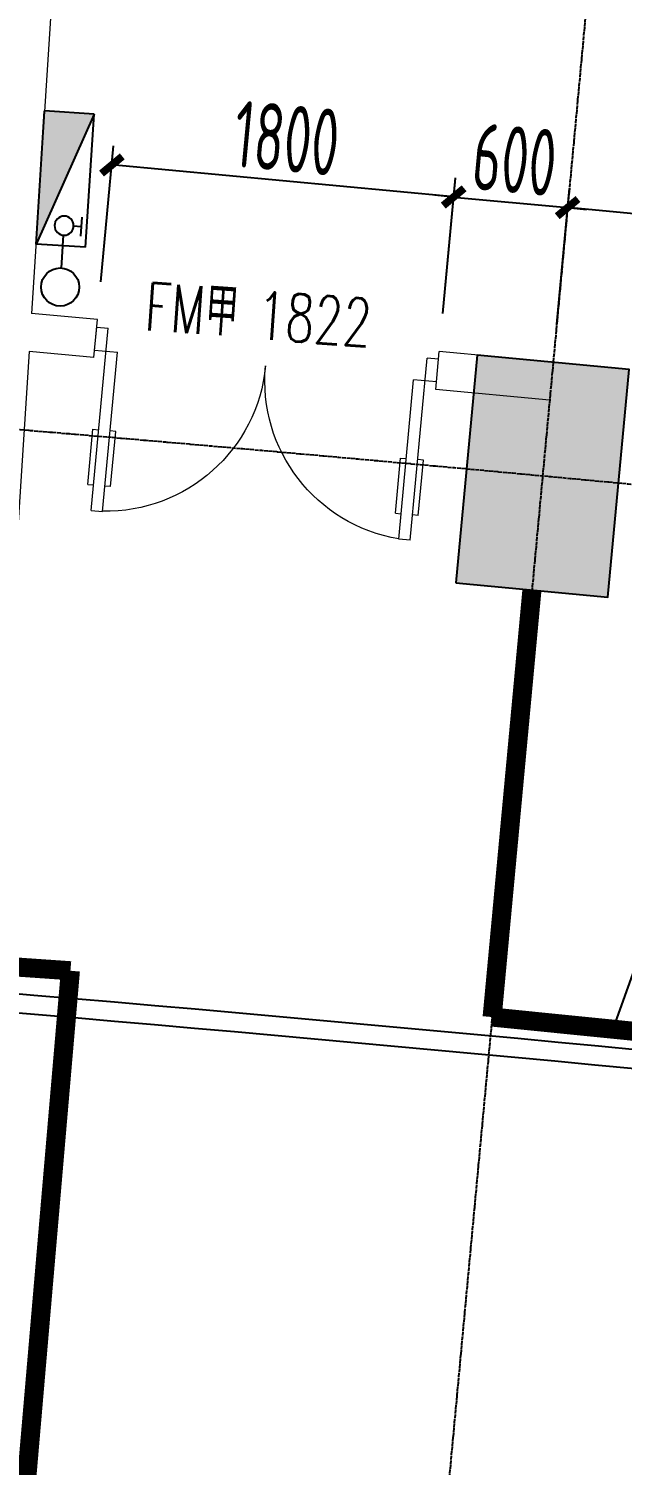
# Model space of a CAD drawing. Header units: millimetres. Extents: x 11515858 to 24947533, y -12764720 to -6305528.
# Drawn here: x 11803949 to 11807060, y -6399865 to -6392330 of the extents above; entities that cross this region are included whole.
import ezdxf
from ezdxf.enums import TextEntityAlignment as Align

# ---------------------------------------------------------------- set-up
doc = ezdxf.new("R2010")
doc.units = ezdxf.units.MM
doc.header["$LTSCALE"] = 10
for name, pattern in [('A2-RG-AXIS$0$CENTER', [2, 1.25, -0.25, 0.25, -0.25]), ('A2-RG-AXIS$0$DOTE', [2.42, 2, -0.2, 0.02, -0.2]), ('A2-RI-F3$0$DASHDOT2', [0.5, 0.25, -0.125, 0, -0.125]), ('A2-RI-F3$0$DASHED2', [0.375, 0.25, -0.125]), ('A2-RI-F3$0$HIDDEN', [0.375, 0.25, -0.125])]:
    doc.linetypes.add(name, pattern=pattern)
for name, color, linetype in [('A2-RB-F3$0$$34$A-DIMS-100', 1, 'Continuous'), ('A2-RG-AXIS$0$A-GRID', 1, 'A2-RG-AXIS$0$CENTER'), ('A2-RI-F3$0$0P-FE-FH-P', 41, 'A2-RI-F3$0$YJdef_FE-FH_LINE_F'), ('A2-RI-F3$0$0P-FE-FH-V', 141, 'Continuous'), ('A2-RI-F3$0$0P-FE-HY', 141, 'Continuous'), ('A2-RI-F3$0$A-DOOR-ROLL', 2, 'A2-RI-F3$0$DASHED2'), ('A2-RI-F3$0$A-STRS-HRAL', 80, 'Continuous'), ('A2-RI-F3$0$A-SYMB', 4, 'Continuous'), ('A2-RI-F3$0$A-SYMB-DOOR', 4, 'Continuous'), ('A2-RI-F3$0$WINDOW_TEXT', 7, 'Continuous'), ('A2-RI-F3$0$防火卷帘门', 20, 'Continuous'), ('A2-RS-F3$0$A-HATH-GRAY', 8, 'Continuous'), ('A2-RS-F3$0$A-WALL-CONC', 6, 'Continuous')]:
    doc.layers.add(name, color=color, linetype=linetype)
doc.layers.add('A2-RI-F3$0$A-DOOR', color=32, linetype='Continuous', lineweight=5)
doc.layers.add('A2-RI-F3$0$A-WALL', color=7, linetype='Continuous', lineweight=5)
doc.styles.add('A2-RB-F3$0$$0$XD2008', font='hzs.shx', dxfattribs={"width": 0.7, "bigfont": 'hztxt.shx'})
doc.styles.add('A2-RI-F3$0$ECADI-TXT', font='simplex.shx', dxfattribs={"bigfont": 'hztxt.shx'})
doc.styles.add('A2-RI-F3$0$hz1', font='hzs.shx', dxfattribs={"width": 0.75, "bigfont": 'hztxt.shx'})
doc.styles.add('A2-RI-F3$0$SIMPLEX', font='simplex.shx', dxfattribs={"width": 0.7})
doc.linetypes.add('A2-RI-F3$0$YJdef_FE-FH_LINE_F', pattern='A,4,-0.2,["F",A2-RI-F3$0$hz1,S=0.2,R=0,X=-0.1,Y=-0.1],-0.1', length=4.3)
doc.dimstyles.new('A2-RB-F3$0$$0$XD100$0', dxfattribs={"dimscale": 100, "dimtxt": 3.5, "dimasz": 1, "dimexe": 1, "dimexo": 2, "dimgap": 0.5, "dimtad": 1, "dimdec": 0, "dimdsep": 46, "dimtxsty": 'A2-RB-F3$0$$0$XD2008', "dimblk1": 'A2-RB-F3$0$$20$_ArchTick', "dimblk2": 'A2-RB-F3$0$$20$_ArchTick', "dimsah": 1, "dimcen": 2.5, "dimclrt": 4, "dimaunit": 1, "dimadec": 0, "dimazin": 0, "dimtfac": 1, "dimtdec": 0, "dimtix": 1, "dimtmove": 2, "dimatfit": 3, "dimfxl": 0, "dimtolj": 1, "dimtzin": 0, "dimarcsym": 0})

# ---------------------------------------------------------------- blocks, each defined once
blk = doc.blocks.new('A2-RG-AXIS')
at = {"layer": 'A2-RG-AXIS$0$A-GRID', "linetype": 'A2-RG-AXIS$0$DOTE'}
blk.add_line((11809008.7, -6369286.5), (11805278.5, -6409313.1), dxfattribs=at)
for radius in [308700, 304100, 300800]:
    blk.add_arc((11778730.7, -6694178.7), radius, 75.589285, 95.407644, dxfattribs=at)
blk = doc.blocks.new('A2-RB-F3$0$$20$_ArchTick')
at = {"color": 0, "linetype": 'ByBlock', "const_width": 0.4}
blk.add_lwpolyline([(-0.5, -0.5), (0.5, 0.5)], dxfattribs=at)
blk = doc.blocks.new('*D1038')
at = {"layer": 'A2-RB-F3$0$$34$A-DIMS-100', "color": 0, "lineweight": -2, "transparency": 16777216}
for p, q in [((11806720, -6393845.6), (11806783.1, -6393168.6)), ((11809810.1, -6393551.1), (11806773.8, -6393268.1)), ((11809756.3, -6394128.5), (11809819.4, -6393451.5))]:
    blk.add_line(p, q, dxfattribs=at)
at = {"layer": 'Defpoints', "color": 0, "transparency": 16777216}
for p in [(11806773.8, -6393268.1), (11806701.4, -6394044.7), (11809737.8, -6394327.7)]:
    blk.add_point(p, dxfattribs=at)
at = {"layer": 'A2-RB-F3$0$$34$A-DIMS-100', "color": 0, "lineweight": -2, "transparency": 16777216, "xscale": 100, "yscale": 100, "zscale": 100}
for p, rotation in [((11806773.8, -6393268.1), 174.675755152282), ((11809810.1, -6393551.1), 354.675755152282)]:
    blk.add_blockref('A2-RB-F3$0$$20$_ArchTick', p, dxfattribs=dict(at, rotation=rotation))
at = {"layer": 'A2-RB-F3$0$$34$A-DIMS-100', "color": 4, "transparency": 16777216, "insert": (11808312.8, -6393185.6), "char_height": 350, "attachment_point": 5, "rotation": 354.67576, "style": 'A2-RB-F3$0$$0$XD2008'}
blk.add_mtext('\\A1;3050', dxfattribs=at)
blk = doc.blocks.new('*D1077')
at = {"layer": 'A2-RB-F3$0$$34$A-DIMS-100', "color": 0, "lineweight": -2, "transparency": 16777216}
for p, q in [((11806119.4, -6393824.2), (11806185.7, -6393112.9)), ((11806176.4, -6393212.5), (11806076.9, -6393203.2)), ((11806176.4, -6393212.5), (11806773.8, -6393268.1)), ((11806716.8, -6393879.9), (11806783.1, -6393168.6)), ((11806773.8, -6393268.1), (11806873.3, -6393277.4))]:
    blk.add_line(p, q, dxfattribs=at)
at = {"layer": 'Defpoints', "color": 0, "transparency": 16777216}
for p in [(11806773.8, -6393268.1), (11806100.9, -6394023.4), (11806698.2, -6394079)]:
    blk.add_point(p, dxfattribs=at)
at = {"layer": 'A2-RB-F3$0$$34$A-DIMS-100', "color": 0, "lineweight": -2, "transparency": 16777216, "xscale": 100, "yscale": 100, "zscale": 100}
for p, rotation in [((11806176.4, -6393212.5), 354.675755152187), ((11806773.8, -6393268.1), 174.675755152187)]:
    blk.add_blockref('A2-RB-F3$0$$20$_ArchTick', p, dxfattribs=dict(at, rotation=rotation))
at = {"layer": 'A2-RB-F3$0$$34$A-DIMS-100', "color": 4, "transparency": 16777216, "insert": (11806496, -6393016.3), "char_height": 350, "attachment_point": 5, "rotation": 354.67576, "style": 'A2-RB-F3$0$$0$XD2008'}
blk.add_mtext('\\A1;600', dxfattribs=at)
blk = doc.blocks.new('*D1078')
at = {"layer": 'A2-RB-F3$0$$34$A-DIMS-100', "color": 0, "lineweight": -2, "transparency": 16777216}
for p, q in [((11804327.3, -6393656.7), (11804393.9, -6392944.7)), ((11806176.7, -6393211.9), (11804384.6, -6393044.3)), ((11806119.5, -6393824.2), (11806186, -6393112.3))]:
    blk.add_line(p, q, dxfattribs=at)
at = {"layer": 'Defpoints', "color": 0, "transparency": 16777216}
for p in [(11804384.6, -6393044.3), (11804308.7, -6393855.8), (11806100.9, -6394023.4)]:
    blk.add_point(p, dxfattribs=at)
at = {"layer": 'A2-RB-F3$0$$34$A-DIMS-100', "color": 0, "lineweight": -2, "transparency": 16777216, "xscale": 100, "yscale": 100, "zscale": 100}
for p, rotation in [((11804384.6, -6393044.3), 174.6576978553246), ((11806176.7, -6393211.9), 354.6576978553246)]:
    blk.add_blockref('A2-RB-F3$0$$20$_ArchTick', p, dxfattribs=dict(at, rotation=rotation))
at = {"layer": 'A2-RB-F3$0$$34$A-DIMS-100', "color": 4, "transparency": 16777216, "insert": (11805301.6, -6392904), "char_height": 350, "attachment_point": 5, "rotation": 354.6577, "style": 'A2-RB-F3$0$$0$XD2008'}
blk.add_mtext('\\A1;1800', dxfattribs=at)
blk = doc.blocks.new('A2-RI-F3$0$$DorLib2D$00000011')
for p, q in [((-0.4667, 0.4709), (-0.4667, -0.0625)), ((-0.4667, 0.4709), (-0.4333, 0.4709)), ((-0.4333, 0.4709), (-0.4333, 0.0042)), ((0.4333, 0.4709), (0.4333, 0.0042)), ((0.4667, 0.4709), (0.4333, 0.4709)), ((0.4667, 0.4709), (0.4667, -0.0625)), ((-0.4833, 0.3962), (-0.4667, 0.3962)), ((-0.4167, 0.3962), (-0.4333, 0.3962)), ((0.4167, 0.3962), (0.4333, 0.3962)), ((0.4833, 0.3962), (0.4667, 0.3962)), ((-0.4833, 0.2346), (-0.4667, 0.2346)), ((-0.4167, 0.2346), (-0.4333, 0.2346)), ((0.4167, 0.2346), (0.4333, 0.2346)), ((0.4833, 0.2346), (0.4667, 0.2346)), ((-0.5, 0.0042), (-0.4333, 0.0042)), ((-0.5, 0.0042), (-0.5, -0.0625)), ((0.5, 0.0042), (0.4333, 0.0042)), ((0.5, 0.0042), (0.5, -0.0625)), ((-0.5, -0.0625), (-0.4667, -0.0625)), ((0.5, -0.0625), (0.4667, -0.0625))]:
    blk.add_line(p, q)
at = {"lineweight": 13}
for p, q in [((-0.4833, 0.3962), (-0.4833, 0.2346)), ((-0.4167, 0.3962), (-0.4167, 0.2346)), ((0.4167, 0.3962), (0.4167, 0.2346)), ((0.4833, 0.3962), (0.4833, 0.2346))]:
    blk.add_line(p, q, dxfattribs=at)
for centre, start, end in [((-0.4667, 0.0042), 0, 85.904), ((0.4667, 0.0042), 94.096, 180)]:
    blk.add_arc(centre, 0.4667, start, end, dxfattribs=at)
blk = doc.blocks.new('A2-RI-F3$0$door-doublewing')
at = {"layer": 'A2-RI-F3$0$A-DOOR', "color": 4, "xscale": -0.9999999999999998, "rotation": 180}
blk.add_blockref('A2-RI-F3$0$$DorLib2D$00000011', (0, -0.0291), dxfattribs=at)
at = {"layer": 'A2-RI-F3$0$WINDOW_TEXT', "style": 'A2-RI-F3$0$SIMPLEX', "flags": 9}
blk.add_attdef('A', text='', height=1, dxfattribs=at).set_placement((0, 1.5), align=Align.MIDDLE)
blk = doc.blocks.new('A2-RI-F3$0$ECADI-TAG-DOOR')
blk = doc.blocks.new('A2-RI-F3$0$A$C6F954C98')
at = {"extrusion": (0, 0, -1)}
blk.add_hatch(color=256, dxfattribs=at).paths.add_polyline_path([(-260, 700), (0, 0), (0, 700)])
for p, q in [((260, 700), (0, 700)), ((0, 0), (0, 700)), ((260, 700), (0, 0)), ((260, 0), (260, 700)), ((230.7, 155.9, 0), (230.7, 55.9, 0)), ((230.7, 105.9, 0), (190.7, 105.9, 0)), ((260, 0), (0, 0))]:
    blk.add_line(p, q, dxfattribs=at)
blk.add_circle((-140.7, 105.9, 0), 50, dxfattribs=at)
blk = doc.blocks.new('A2-RI-F3')
at = {"layer": 'A2-RI-F3$0$0P-FE-FH-P'}
blk.add_line((11804119.8, -6393584.9, 0), (11804130.9, -6393412.6, 0), dxfattribs=at)
at = {"layer": 'A2-RI-F3$0$0P-FE-FH-V'}
blk.add_circle((11804113.4, -6393684.7, 0), 100, dxfattribs=at)
at = {"layer": 'A2-RI-F3$0$A-DOOR-ROLL', "linetype": 'A2-RI-F3$0$DASHDOT2', "const_width": 100}
blk.add_lwpolyline([(11803730.5, -6402347.6), (11804167.1, -6397271.2, 0.026346), (11773123.8, -6396216.2), (11773213.3, -6401330.7)], format="xyb", dxfattribs=at)
at = {"layer": 'A2-RI-F3$0$A-STRS-HRAL'}
for radius, start, end in [(297853.8, 82.237879, 87.466456), (297753.8, 82.257115, 87.447045)]:
    blk.add_arc((11778730.6, -6694182.5), radius, start, end, dxfattribs=at)
at = {"layer": 'A2-RI-F3$0$A-SYMB'}
blk.add_lwpolyline([(11814052.6, -6396444.6), (11807415.6, -6396444.6), (11807006.2, -6397592.5)], dxfattribs=at)
at = {"layer": 'A2-RI-F3$0$A-WALL'}
for p, q in [((11804145.1, -6390998.3), (11803963.5, -6393823.5)), ((11804308.7, -6393855.8), (11803963.5, -6393823.5)), ((11804290, -6394054.9), (11804308.7, -6393855.8)), ((11803950.6, -6394023.2), (11803882.4, -6395084.4)), ((11804290, -6394054.9), (11803950.6, -6394023.2)), ((11806082.2, -6394222.5), (11806100.9, -6394023.4)), ((11806698.2, -6394079.2), (11806100.9, -6394023.4)), ((11806679.6, -6394278.4), (11806082.2, -6394222.5))]:
    blk.add_line(p, q, dxfattribs=at)
at = {"layer": 'A2-RI-F3$0$防火卷帘门', "linetype": 'A2-RI-F3$0$HIDDEN', "ltscale": 3, "const_width": 100}
blk.add_lwpolyline([(11818474.3, -6403735.8), (11819125.2, -6398979.6, 0.010767), (11806378.1, -6397514.2), (11806586.8, -6395274.2)], format="xyb", dxfattribs=at)
at = {"linetype": 'A2-RI-F3$0$HIDDEN', "ltscale": 3}
blk.add_blockref('A2-RG-AXIS', (0, 0), dxfattribs=at)
at = {"layer": 'A2-RI-F3$0$0P-FE-HY', "rotation": 356.3211735647307}
blk.add_blockref('A2-RI-F3$0$A$C6F954C98', (11803986.9, -6393459.4), dxfattribs=at)
at = {"layer": 'A2-RI-F3$0$A-DOOR', "xscale": 1799.999999997577, "yscale": 1799.999999997577, "zscale": 1799.999999997577, "rotation": 354.6576978553192}
blk.add_blockref('A2-RI-F3$0$door-doublewing', (11805195.5, -6394039.1), dxfattribs=at)
at = {"layer": 'A2-RI-F3$0$A-SYMB-DOOR'}
ref = blk.add_blockref('A2-RI-F3$0$ECADI-TAG-DOOR', (11805218.4, -6394687.4, -333.3), dxfattribs=dict(at, xscale=99.99999999940161, yscale=99.99999999940161, zscale=99.99999999940161, rotation=355.9939533595337))
ref.add_attrib('门窗主编号1', 'FM甲', dxfattribs={"height": 250, "rotation": 355.99395, "style": 'A2-RI-F3$0$ECADI-TXT', "width": 0.7}).set_placement((11805039.9, -6393944.6, -333.3), align=Align.RIGHT)
ref.add_attrib('门窗主编号2', '1822', (11805138.3, -6393955.8), dxfattribs={"height": 250, "rotation": 355.99395, "style": 'A2-RI-F3$0$ECADI-TXT', "width": 0.7})
blk = doc.blocks.new('A2-RS-F3')
at = {"layer": 'A2-RS-F3$0$A-HATH-GRAY', "ltscale": 3}
h = blk.add_hatch(color=256, dxfattribs=at)
h.paths.add_polyline_path([(11780370.9, -6378132.8), (11781370.9, -6378139.6), (11781379.7, -6376839.6), (11780379.7, -6376832.8)])
h.paths.add_polyline_path([(11771295.3, -6378216.2), (11772295, -6378194.3), (11772266.5, -6376894.6), (11771266.7, -6376916.1)])
h.paths.add_polyline_path([(11789445.2, -6378310.2), (11790444.5, -6378345.7), (11790490.7, -6377046.5), (11789491.3, -6377010.6)])
h.paths.add_polyline_path([(11794061, -6377995.6), (11794659.8, -6378034.1), (11794711.1, -6377235.6), (11794112.3, -6377197.1)])
h.paths.add_polyline_path([(11762225.8, -6378560), (11763224.5, -6378509.3), (11763158.6, -6377210.6), (11762159.9, -6377261.3)])
h.paths.add_polyline_path([(11756037.9, -6378647), (11756835.4, -6378583.6), (11756756.1, -6377586.7), (11755958.6, -6377650.1)])
h.paths.add_polyline_path([(11801644.4, -6378461.8), (11802243.1, -6378500.3), (11802294.5, -6377701.9), (11801695.7, -6377663.4)])
h.paths.add_polyline_path([(11751541.3, -6379498.7), (11752338.8, -6379435.3), (11752219.8, -6377940), (11751422.4, -6378003.4)])
h.paths.add_polyline_path([(11807663.9, -6379405.7), (11808460.5, -6379479.9), (11808571.8, -6378285.1), (11807775.3, -6378210.6)])
h.paths.add_polyline_path([(11816584.8, -6380403.2), (11817577.3, -6380525.1), (11817735.8, -6379234.7), (11816743.2, -6379112.9)])
h.paths.add_polyline_path([(11825579.4, -6381618.6), (11826568.2, -6381768.4), (11826762.9, -6380483.1), (11825774.2, -6380333.3)])
h.paths.add_polyline_path([(11793833.2, -6381538.6), (11794432, -6381577.1), (11794483.3, -6380778.7), (11793884.5, -6380740.2)])
h.paths.add_polyline_path([(11801416.6, -6382004.6), (11802015.3, -6382043.1), (11802066.7, -6381244.7), (11801467.9, -6381206.2)])
h.paths.add_polyline_path([(11834536.4, -6383084.9), (11835520.4, -6383263), (11835752, -6381983.8), (11834767.9, -6381805.7)])
h.paths.add_polyline_path([(11843441.7, -6384836.8), (11844420.2, -6385043.1), (11844688.3, -6383771), (11843709.9, -6383564.7)])
h.paths.add_polyline_path([(11849706.8, -6386047.7), (11850486.4, -6386227.4), (11850720.8, -6385255.2), (11849941.2, -6385075.5)])
h.paths.add_polyline_path([(11756683.4, -6386771.7), (11757480.7, -6386706.4), (11757402.3, -6385711.3), (11756604.9, -6385774.7)])
h.paths.add_polyline_path([(11752167.8, -6387373.9), (11752965.3, -6387310.5), (11752846.3, -6385815.2), (11752048.8, -6385878.6)])
h.paths.add_polyline_path([(11854131.9, -6387106.5), (11854911.5, -6387286.2), (11855145.9, -6386314), (11854366.3, -6386134.3)])
h.paths.add_polyline_path([(11793236.4, -6390820.6), (11793835.2, -6390859), (11793886.5, -6390060.7), (11793287.7, -6390022.2)])
h.paths.add_polyline_path([(11800819.8, -6391285.9), (11801418.6, -6391324.4), (11801469.9, -6390525.9), (11800871.2, -6390487.4)])
h.paths.add_polyline_path([(11847832.2, -6393825.3), (11848611.8, -6394005), (11848846.2, -6393032.8), (11848066.6, -6392853.1)])
h.paths.add_polyline_path([(11780263.2, -6394032.4), (11781263.2, -6394039.2), (11781272, -6392739.2), (11780272, -6392732.1)])
h.paths.add_polyline_path([(11771644.2, -6394112.4), (11772644, -6394090.4), (11772615.4, -6392790.7), (11771615.7, -6392812.3)])
h.paths.add_polyline_path([(11788881, -6394200.2), (11789880.4, -6394235.7), (11789926.5, -6392936.5), (11788927.1, -6392900.6)])
h.paths.add_polyline_path([(11793008.6, -6394363.6), (11793607.4, -6394402.1), (11793658.7, -6393603.7), (11793059.9, -6393565.2)])
h.paths.add_polyline_path([(11763031, -6394439.6), (11764029.7, -6394388.9), (11763963.9, -6393090.2), (11762965.1, -6393140.9)])
h.paths.add_polyline_path([(11757322.6, -6394796.6), (11758120, -6394731.3), (11758040.8, -6393736.3), (11757243.3, -6393799.7)])
h.paths.add_polyline_path([(11800592, -6394828.7), (11801190.8, -6394867.2), (11801242.1, -6394068.8), (11800643.4, -6394030.3)])
h.paths.add_polyline_path([(11852257.4, -6394883.9), (11853037, -6395063.6), (11853271.3, -6394091.4), (11852491.7, -6393911.7)])
h.paths.add_polyline_path([(11752786.3, -6395149.5), (11753583.8, -6395086), (11753464.9, -6393590.8), (11752667.4, -6393654.2)])
h.paths.add_polyline_path([(11806188.5, -6395237.1), (11806985.1, -6395311.3), (11807096.4, -6394116.5), (11806299.9, -6394042)])
h.paths.add_polyline_path([(11814655.7, -6396186), (11815648.4, -6396307.3), (11815806.1, -6395016.9), (11814813.5, -6394895.6)])
h.paths.add_polyline_path([(11823197.5, -6397340.4), (11824186.2, -6397490.2), (11824381, -6396204.9), (11823392.2, -6396055.1)])
h.paths.add_polyline_path([(11831681.6, -6398728.6), (11832663, -6398920.7), (11832912.6, -6397644.9), (11831931.2, -6397452.8)])
h.paths.add_polyline_path([(11840164, -6400382.5), (11841142.5, -6400588.8), (11841410.7, -6399316.8), (11840432.2, -6399110.5)])
edge = h.paths.add_edge_path()
edge.add_arc((11780719.1, -6400485.4), 450, 0, 360)
edge = h.paths.add_edge_path()
edge.add_arc((11772285.6, -6400549.4), 450, 0, 360)
edge = h.paths.add_edge_path()
edge.add_arc((11789151.8, -6400663.7), 450, 0, 360)
edge = h.paths.add_edge_path()
edge.add_arc((11763857, -6400855.6), 450, 0, 360)
h.paths.add_polyline_path([(11845945.9, -6401651.6), (11846725.5, -6401831.2), (11846959.8, -6400859), (11846180.2, -6400679.3)])
edge = h.paths.add_edge_path()
edge.add_arc((11797575.5, -6401083.9), 450, 0, 360)
edge = h.paths.add_edge_path()
edge.add_arc((11755440.6, -6401403.6), 450.5, 0, 360)
edge = h.paths.add_edge_path()
edge.add_arc((11805983.7, -6401745.9), 450, 0, 360)
h.paths.add_polyline_path([(11850371.1, -6402710), (11851150.7, -6402889.7), (11851385, -6401917.5), (11850605.5, -6401737.8)])
edge = h.paths.add_edge_path()
edge.add_arc((11814369.4, -6402649), 450, 0, 360)
edge = h.paths.add_edge_path()
edge.add_arc((11822725.7, -6403792.5), 450, 0, 360)
edge = h.paths.add_edge_path()
edge.add_arc((11831045.7, -6405175.5), 450, 0, 360)
edge = h.paths.add_edge_path()
edge.add_arc((11839322.6, -6406796.9), 450.5, 0, 360)
edge = h.paths.add_edge_path()
edge.add_arc((11847549.5, -6408655.2), 450.5, 0, 360)
at = {"layer": 'A2-RS-F3$0$A-WALL-CONC'}
blk.add_3dface([(11806188.5, -6395237.1), (11806985.1, -6395311.3), (11807096.4, -6394116.5), (11806299.9, -6394042)], dxfattribs=at)
blk = doc.blocks.new('A2-RB-F3')
at = {"layer": 'A2-RB-F3$0$$34$A-DIMS-100'}
for p1, p2, distance, picture, middle in [((11806100.9, -6394023.4), (11804308.7, -6393855.8), -815.1, '*D1078', (11805301.6, -6392904)), ((11806100.9, -6394023.4), (11806698.2, -6394079), 814.4, '*D1077', (11806496, -6393016.3)), ((11809737.8, -6394327.7), (11806701.4, -6394044.7), -779.9, '*D1038', (11808312.8, -6393185.6))]:
    dim = blk.add_aligned_dim(p1=p1, p2=p2, distance=distance, dimstyle='A2-RB-F3$0$$0$XD100$0', dxfattribs=at)
    dim.commit()
    dim.dimension.update_dxf_attribs({"geometry": picture, "text_midpoint": middle})

msp = doc.modelspace()

# ---------------------------------------------------------------- block references
for name in ['A2-RB-F3', 'A2-RI-F3', 'A2-RG-AXIS', 'A2-RS-F3']:
    msp.add_blockref(name, (0, 0))

doc.saveas('drawing.dxf')
